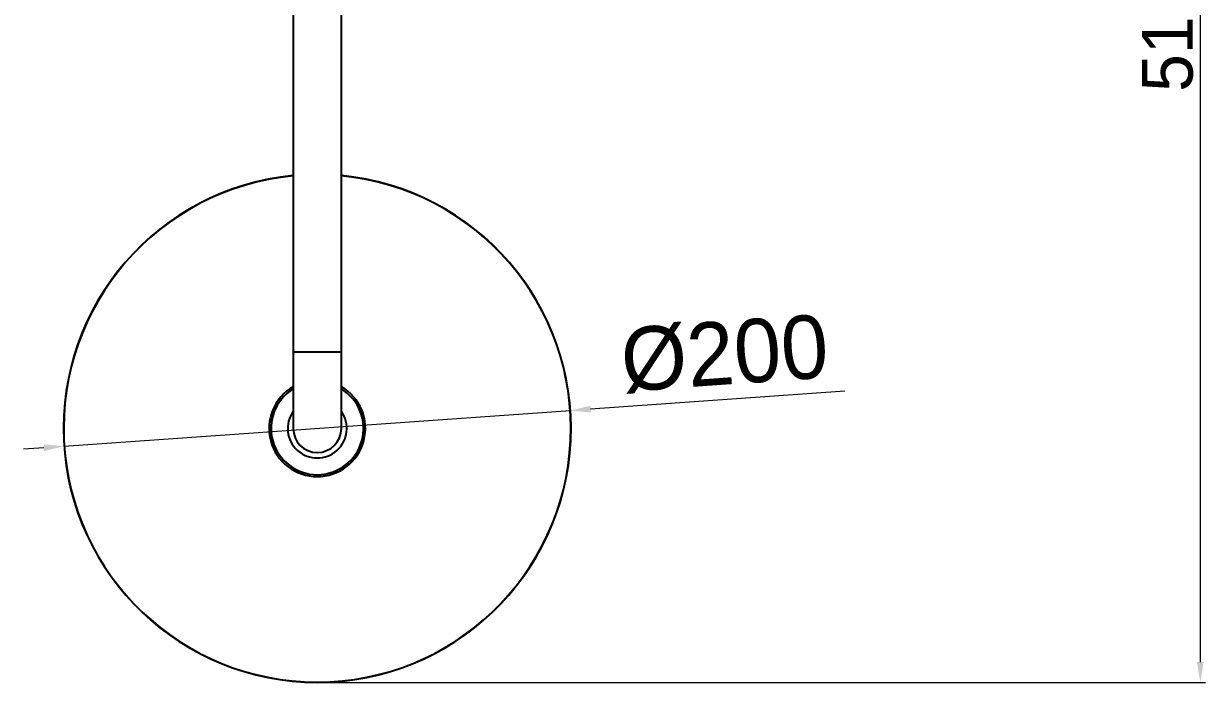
# Model space of a CAD drawing. Extents: x 11377 to 14537, y 53 to 2368.
# Drawn here: x 12407.1 to 12873.2, y 1638.2 to 1897.8 of the extents above; entities that cross this region are included whole.
import ezdxf

# ---------------------------------------------------------------- set-up
doc = ezdxf.new("R2010")
doc.units = 0
doc.header["$LTSCALE"] = 10
doc.header["$MEASUREMENT"] = 0
doc.header["$PDMODE"] = 3
doc.header["$PDSIZE"] = -10
doc.layers.get('0').update_dxf_attribs({"linetype": 'CONTINUOUS'})
doc.layers.get('DEFPOINTS').update_dxf_attribs({"linetype": 'CONTINUOUS'})
doc.styles.add('Daelim Dimension', font='')
doc.styles.get('Daelim Dimension').set_extended_font_data('나눔고딕')
doc.dimstyles.new('DEFAULT', dxfattribs={"dimscale": 2, "dimtxt": 2, "dimasz": 2, "dimexe": 0, "dimexo": 2, "dimgap": 1, "dimtad": 1, "dimdec": 1, "dimzin": 9, "dimdsep": 46, "dimtxsty": 'Daelim Dimension', "dimcen": 0.5, "dimclrd": 252, "dimclre": 252, "dimclrt": 3, "dimadec": 1, "dimazin": 0, "dimtfac": 1, "dimtdec": 1, "dimtix": 1, "dimtmove": 0, "dimatfit": 3, "dimfxl": 1, "dimtolj": 1, "dimtzin": 1, "dimlwd": 9, "dimlwe": 9, "dimarcsym": 0})

# ---------------------------------------------------------------- blocks, each defined once
blk = doc.blocks.new('*D17')
at = {"color": 5, "lineweight": 9, "ltscale": 0.5, "transparency": 16777216}
for p, q in [((12801.37, 2148.31), (12873.19, 2148.31)), ((12871.19, 2140.31), (12871.19, 1646.22)), ((12526.95, 1638.22), (12873.19, 1638.22))]:
    blk.add_line(p, q, dxfattribs=at)
at = {"color": 5, "ltscale": 0.5, "transparency": 16777216}
for points in [[(12869.86, 2140.31), (12872.52, 2140.31), (12871.19, 2148.31)], [(12869.86, 1646.22), (12872.52, 1646.22), (12871.19, 1638.22)]]:
    blk.add_solid(points, dxfattribs=at)
at = {"layer": 'DEFPOINTS', "color": 0, "ltscale": 0.5, "transparency": 16777216}
for p in [(12797.37, 2148.31), (12522.95, 1638.22), (12871.19, 1638.22)]:
    blk.add_point(p, dxfattribs=at)
at = {"color": 7, "lineweight": 9, "ltscale": 0.5, "transparency": 16777216, "insert": (12858.33, 1893.27), "char_height": 20, "attachment_point": 5, "rotation": 90, "style": 'Daelim Dimension'}
blk.add_mtext('\\A1;510', dxfattribs=at)
blk = doc.blocks.new('*D18')
at = {"color": 5, "lineweight": 9, "ltscale": 0.5, "transparency": 16777216}
for p, q in [((12730.96, 1752.96), (12630.76, 1745.9)), ((12423.11, 1731.28), (12622.78, 1745.34)), ((12415.13, 1730.72), (12407.15, 1730.15))]:
    blk.add_line(p, q, dxfattribs=at)
at = {"color": 5, "ltscale": 0.5, "transparency": 16777216}
for points in [[(12630.67, 1747.23), (12630.86, 1744.57), (12622.78, 1745.34)], [(12415.04, 1732.05), (12415.22, 1729.39), (12423.11, 1731.28)]]:
    blk.add_solid(points, dxfattribs=at)
at = {"layer": 'DEFPOINTS', "color": 0, "ltscale": 0.5, "transparency": 16777216}
for p in [(12622.78, 1745.34), (12423.11, 1731.28)]:
    blk.add_point(p, dxfattribs=at)
at = {"color": 7, "lineweight": 9, "ltscale": 0.5, "transparency": 16777216, "insert": (12683.59, 1767.63), "char_height": 20, "attachment_point": 5, "rotation": 4.0279, "style": 'Daelim Dimension'}
blk.add_mtext('\\A1;{\\H1.25x;\\C256;Ø200}', dxfattribs=at)

msp = doc.modelspace()

# ---------------------------------------------------------------- linework, layer by layer
at = {"color": 7, "linetype": 'Continuous'}
for p, q in [((12513.45, 2088.31), (12513.45, 1738.31)), ((12532.45, 1738.31), (12532.45, 2088.31)), ((12532.45, 1768.31), (12513.45, 1768.31))]:
    msp.add_line(p, q, dxfattribs=at)
at = {"color": 0}
for radius, start, end in [(100.08, 95.4467, 84.5533), (100, 95.4511, 84.5489), (18.99, 120.0203, 59.9797), (18.24, 121.3971, 58.6029), (11.65, 144.6319, 35.3681)]:
    msp.add_arc((12522.95, 1738.31), radius, start, end, dxfattribs=at)
at = {"color": 7, "linetype": 'Continuous'}
msp.add_arc((12522.95, 1738.31), 9.5, 180, 0, dxfattribs=at)

# ---------------------------------------------------------------- dimensions: what is measured, and where the dimension line sits
at = {"color": 5, "lineweight": 9, "ltscale": 0.5}
dim = msp.add_linear_dim(base=(12871.19, 1638.22), p1=(12797.37, 2148.31), p2=(12522.95, 1638.22), angle=90, dimstyle='DEFAULT', override={"dimtxt": 10, "dimasz": 4, "dimexe": 1, "dimdec": 0, "dimclrd": 5, "dimclre": 5, "dimclrt": 7}, dxfattribs=at)
dim.commit()
dim.dimension.update_dxf_attribs({"geometry": '*D17', "text_midpoint": (12871.19, 1893.27), "dimtype": 160})
dim = msp.add_diameter_dim_2p(p1=(12423.11, 1731.28), p2=(12622.78, 1745.34), text='{\\H1.25x;\\C256;Ø200}', dimstyle='DEFAULT', override={"dimtxt": 10, "dimasz": 4, "dimexe": 1, "dimdec": 0, "dimclrd": 5, "dimclre": 5, "dimclrt": 7}, dxfattribs=at)
dim.commit()
dim.dimension.update_dxf_attribs({"geometry": '*D18', "text_midpoint": (12683.59, 1767.63)})

doc.saveas('drawing.dxf')
